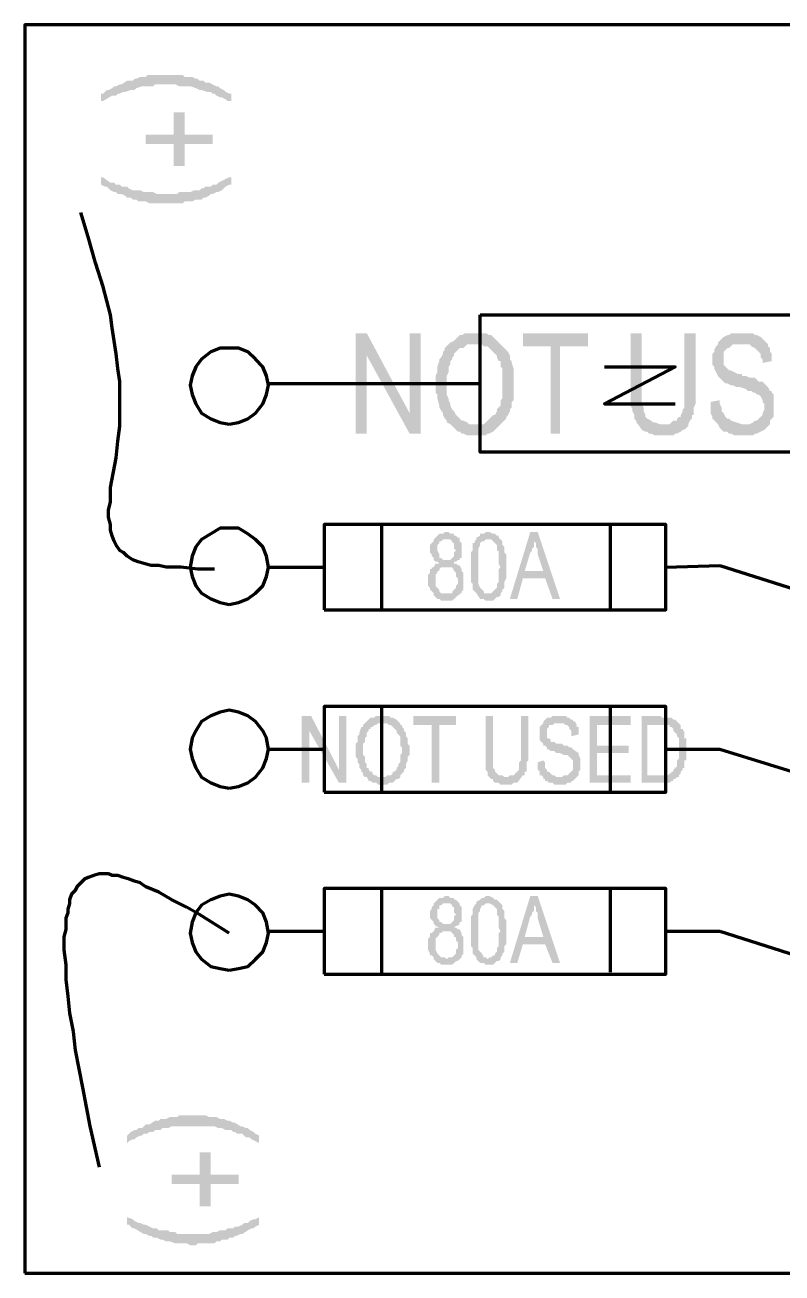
# Model space of a CAD drawing. Header units: inches. Extents: x -186 to 186, y -282 to 282.
# Drawn here: x 23.96 to 39.06, y 87.78 to 112.67 of the extents above; entities that cross this region are included whole.
import ezdxf

# ---------------------------------------------------------------- set-up
doc = ezdxf.new("R2010")
doc.units = ezdxf.units.IN
doc.header["$MEASUREMENT"] = 0
doc.layers.add('H', color=7, linetype='CONTINUOUS', lineweight=100)
doc.layers.add('P', color=250, linetype='CONTINUOUS', lineweight=100)

msp = doc.modelspace()

# ---------------------------------------------------------------- hatches: boundary and pattern name
at = {"layer": 'H', "linetype": 'Continuous'}
for points in [[(28.074, 111.148), (28.074, 111.296), (28.037, 111.296), (27.963, 111.333), (27.926, 111.37), (27.852, 111.407), (27.815, 111.444), (27.778, 111.444), (27.704, 111.481), (27.63, 111.519), (27.556, 111.519), (27.519, 111.556), (27.444, 111.556), (27.407, 111.593), (27.37, 111.593), (27.296, 111.63), (27.259, 111.63), (27.185, 111.63), (27.148, 111.63), (27.111, 111.667), (27.037, 111.667), (26.926, 111.667), (26.889, 111.667), (26.704, 111.667), (26.63, 111.667), (26.519, 111.667), (26.481, 111.667), (26.407, 111.667), (26.37, 111.63), (26.296, 111.63), (26.259, 111.63), (26.185, 111.593), (26.148, 111.593), (26.111, 111.556), (26.037, 111.556), (26, 111.556), (25.889, 111.481), (25.852, 111.481), (25.778, 111.444), (25.741, 111.444), (25.704, 111.407), (25.63, 111.37), (25.593, 111.37), (25.556, 111.333), (25.519, 111.296), (25.481, 111.296), (25.481, 111.148), (25.519, 111.148), (25.704, 111.259), (25.778, 111.259), (25.815, 111.296), (25.852, 111.296), (25.926, 111.333), (25.963, 111.333), (26.074, 111.37), (26.148, 111.37), (26.185, 111.407), (26.296, 111.444), (26.333, 111.444), (26.407, 111.444), (26.444, 111.444), (26.519, 111.444), (26.556, 111.481), (26.963, 111.481), (27.037, 111.444), (27.111, 111.444), (27.148, 111.444), (27.222, 111.444), (27.259, 111.444), (27.37, 111.407), (27.444, 111.37), (27.481, 111.37), (27.593, 111.333), (27.63, 111.333), (27.667, 111.333), (27.704, 111.296), (27.741, 111.296), (27.778, 111.259), (27.852, 111.222), (27.889, 111.222), (27.963, 111.185), (28, 111.148)], [(27.704, 110.296), (27.704, 110.481), (27.148, 110.481), (27.148, 110.926), (26.926, 110.926), (26.926, 110.481), (26.37, 110.481), (26.37, 110.296), (26.926, 110.296), (26.926, 109.852), (27.148, 109.852), (27.148, 110.296)], [(28.074, 109.481), (28.074, 109.63), (28.037, 109.63), (27.963, 109.593), (27.815, 109.519), (27.778, 109.481), (27.704, 109.481), (27.667, 109.444), (27.593, 109.444), (27.556, 109.444), (27.519, 109.407), (27.481, 109.407), (27.444, 109.37), (27.37, 109.37), (27.333, 109.37), (27.259, 109.333), (27.185, 109.333), (27.148, 109.333), (27.111, 109.333), (27.037, 109.333), (27, 109.296), (26.593, 109.296), (26.519, 109.333), (26.481, 109.333), (26.444, 109.333), (26.37, 109.333), (26.333, 109.333), (26.259, 109.37), (26.222, 109.37), (26.148, 109.37), (26.111, 109.37), (26.037, 109.407), (26, 109.444), (25.889, 109.444), (25.852, 109.481), (25.778, 109.481), (25.741, 109.519), (25.667, 109.519), (25.519, 109.63), (25.481, 109.63), (25.481, 109.481), (25.556, 109.444), (25.593, 109.444), (25.63, 109.407), (25.667, 109.37), (25.741, 109.333), (25.778, 109.333), (25.815, 109.296), (25.889, 109.296), (25.963, 109.259), (26, 109.222), (26.037, 109.222), (26.074, 109.222), (26.111, 109.185), (26.185, 109.185), (26.222, 109.148), (26.296, 109.148), (26.333, 109.148), (26.37, 109.148), (26.444, 109.111), (26.481, 109.111), (26.556, 109.111), (26.667, 109.111), (26.704, 109.111), (26.852, 109.111), (26.889, 109.111), (27, 109.111), (27.037, 109.111), (27.111, 109.111), (27.148, 109.148), (27.185, 109.148), (27.259, 109.148), (27.296, 109.148), (27.37, 109.185), (27.407, 109.185), (27.481, 109.185), (27.519, 109.222), (27.556, 109.222), (27.63, 109.259), (27.667, 109.296), (27.704, 109.296), (27.778, 109.333), (27.815, 109.333), (27.889, 109.37), (27.926, 109.407), (27.963, 109.444), (28.037, 109.481)], [(30.778, 106.519), (30.556, 106.519), (30.556, 104.519), (30.778, 104.519), (30.778, 106.074)], [(30.778, 106.519), (30.778, 106.074), (31.63, 104.519), (31.63, 104.926)], [(31.852, 106.519), (31.63, 106.519), (31.63, 104.926), (31.63, 104.519), (31.852, 104.519)], [(32.926, 106.519), (32.852, 106.519), (32.778, 106.519), (32.741, 106.519), (32.667, 106.481), (32.63, 106.481), (32.593, 106.444), (32.519, 106.37), (32.444, 106.333), (32.407, 106.296), (32.37, 106.259), (32.333, 106.222), (32.333, 106.185), (32.296, 106.148), (32.296, 106.111), (32.259, 106.037), (32.222, 106), (32.222, 105.963), (32.185, 105.852), (32.185, 105.778), (32.185, 105.741), (32.148, 105.667), (32.148, 105.333), (32.185, 105.296), (32.185, 105.222), (32.222, 105.074), (32.222, 105.037), (32.296, 104.926), (32.296, 104.889), (32.333, 104.815), (32.37, 104.778), (32.37, 104.741), (32.444, 104.704), (32.481, 104.667), (32.519, 104.63), (32.556, 104.593), (32.593, 104.556), (32.63, 104.556), (32.667, 104.519), (32.704, 104.519), (32.778, 104.481), (32.815, 104.481), (32.889, 104.481), (32.926, 104.481), (32.963, 104.481), (33.074, 104.481), (33.148, 104.481), (33.185, 104.519), (33.222, 104.519), (33.296, 104.556), (33.37, 104.63), (33.407, 104.667), (33.444, 104.704), (32.889, 104.704), (32.852, 104.704), (32.815, 104.704), (32.778, 104.741), (32.704, 104.778), (32.667, 104.778), (32.63, 104.815), (32.593, 104.852), (32.556, 104.889), (32.519, 104.963), (32.481, 105), (32.444, 105.074), (32.444, 105.111), (32.407, 105.185), (32.407, 105.222), (32.37, 105.296), (32.37, 105.407), (32.37, 105.481), (32.37, 105.556), (32.37, 105.667), (32.407, 105.741), (32.407, 105.815), (32.407, 105.852), (32.444, 105.889), (32.444, 105.963), (32.481, 106), (32.481, 106.037), (32.519, 106.074), (32.519, 106.111), (32.556, 106.148), (32.593, 106.185), (32.63, 106.222), (32.704, 106.222), (32.741, 106.259), (32.778, 106.296), (32.815, 106.296), (33.444, 106.296), (33.407, 106.333), (33.37, 106.37), (33.333, 106.407), (33.296, 106.444), (33.259, 106.481), (33.222, 106.481), (33.148, 106.519), (33.111, 106.519), (33.037, 106.519), (33, 106.519)], [(33.444, 106.296), (32.963, 106.296), (33.037, 106.296), (33.074, 106.296), (33.111, 106.259), (33.185, 106.259), (33.222, 106.222), (33.259, 106.185), (33.296, 106.148), (33.333, 106.111), (33.37, 106.074), (33.37, 106.037), (33.407, 105.963), (33.444, 105.963), (33.444, 105.889), (33.444, 105.852), (33.481, 105.815), (33.481, 105.741), (33.481, 105.667), (33.481, 105.333), (33.481, 105.296), (33.481, 105.222), (33.444, 105.185), (33.444, 105.111), (33.444, 105.074), (33.407, 105.037), (33.37, 105), (33.37, 104.963), (33.333, 104.889), (33.296, 104.889), (33.259, 104.852), (33.222, 104.815), (33.185, 104.778), (33.148, 104.741), (33.111, 104.704), (33.037, 104.704), (33, 104.704), (32.926, 104.704), (33.444, 104.704), (33.481, 104.741), (33.519, 104.778), (33.556, 104.815), (33.556, 104.852), (33.593, 104.889), (33.63, 104.963), (33.63, 105), (33.667, 105.037), (33.667, 105.111), (33.667, 105.148), (33.704, 105.185), (33.704, 105.259), (33.704, 105.333), (33.704, 105.37), (33.704, 105.63), (33.704, 105.704), (33.704, 105.778), (33.704, 105.815), (33.667, 105.926), (33.667, 105.963), (33.63, 106), (33.63, 106.037), (33.63, 106.074), (33.593, 106.148), (33.556, 106.185), (33.519, 106.222), (33.481, 106.259)], [(35.185, 106.519), (33.889, 106.519), (33.889, 106.259), (34.444, 106.259), (34.444, 104.519), (34.63, 104.519), (34.63, 106.259), (35.185, 106.259)], [(36.259, 106.519), (36.037, 106.519), (36.037, 105.185), (36.037, 105.148), (36.037, 105.074), (36.074, 105), (36.074, 104.963), (36.111, 104.889), (36.111, 104.852), (36.111, 104.815), (36.148, 104.778), (36.148, 104.741), (36.185, 104.704), (36.667, 104.704), (36.63, 104.704), (36.519, 104.741), (36.481, 104.741), (36.444, 104.778), (36.37, 104.815), (36.333, 104.852), (36.333, 104.889), (36.296, 104.963), (36.296, 105), (36.296, 105.037), (36.259, 105.111), (36.259, 105.222), (36.259, 105.296), (36.259, 105.333)], [(37.333, 106.519), (37.111, 106.519), (37.111, 105.148), (37.111, 105.111), (37.111, 105.037), (37.074, 105), (37.074, 104.963), (37.037, 104.889), (37.037, 104.852), (37, 104.852), (36.963, 104.815), (36.963, 104.778), (36.889, 104.778), (36.852, 104.741), (36.815, 104.704), (36.741, 104.704), (36.667, 104.704), (36.185, 104.704), (36.259, 104.593), (36.333, 104.556), (36.37, 104.556), (36.407, 104.519), (36.444, 104.519), (36.519, 104.481), (36.556, 104.481), (36.63, 104.481), (36.704, 104.481), (36.778, 104.481), (36.815, 104.481), (36.889, 104.481), (36.926, 104.519), (36.963, 104.519), (37.037, 104.556), (37.074, 104.593), (37.111, 104.593), (37.148, 104.63), (37.185, 104.667), (37.185, 104.704), (37.222, 104.778), (37.259, 104.815), (37.259, 104.889), (37.296, 104.889), (37.296, 104.963), (37.296, 105), (37.296, 105.037), (37.333, 105.111), (37.333, 105.222), (37.333, 105.296), (37.333, 105.333)], [(38.259, 106.519), (38.148, 106.519), (38.111, 106.519), (38.037, 106.519), (38, 106.481), (37.963, 106.481), (37.889, 106.444), (37.852, 106.407), (37.815, 106.37), (37.778, 106.333), (37.778, 106.296), (37.741, 106.259), (37.704, 106.185), (37.704, 106.148), (37.667, 106.111), (37.667, 106.037), (37.667, 106), (37.667, 105.963), (37.667, 105.889), (37.704, 105.852), (37.704, 105.815), (37.741, 105.741), (37.778, 105.667), (37.815, 105.63), (37.852, 105.593), (37.889, 105.556), (37.926, 105.519), (37.963, 105.519), (38.037, 105.481), (38.074, 105.481), (38.148, 105.444), (38.222, 105.444), (38.333, 105.407), (38.37, 105.37), (38.444, 105.37), (38.481, 105.333), (38.519, 105.333), (38.556, 105.296), (38.593, 105.296), (38.63, 105.259), (38.667, 105.185), (38.667, 105.148), (38.704, 105.111), (38.704, 105.037), (38.704, 105), (38.667, 104.926), (38.667, 104.889), (38.63, 104.852), (38.593, 104.815), (38.556, 104.778), (38.519, 104.778), (38.481, 104.741), (38.407, 104.704), (38.37, 104.704), (38.296, 104.704), (37.778, 104.704), (37.815, 104.63), (37.852, 104.593), (37.889, 104.556), (37.963, 104.556), (38, 104.519), (38.037, 104.519), (38.111, 104.481), (38.148, 104.481), (38.222, 104.481), (38.296, 104.481), (38.37, 104.481), (38.407, 104.481), (38.481, 104.481), (38.519, 104.519), (38.556, 104.519), (38.63, 104.556), (38.704, 104.593), (38.741, 104.63), (38.778, 104.667), (38.815, 104.704), (38.815, 104.778), (38.852, 104.815), (38.889, 104.852), (38.889, 104.889), (38.889, 104.963), (38.889, 105.185), (38.889, 105.222), (38.889, 105.296), (38.852, 105.333), (38.852, 105.37), (38.815, 105.37), (38.778, 105.444), (38.741, 105.481), (38.667, 105.556), (38.63, 105.556), (38.593, 105.556), (38.556, 105.593), (38.519, 105.63), (38.481, 105.63), (38.407, 105.63), (38.333, 105.667), (38.259, 105.667), (38.259, 105.704), (38.185, 105.704), (38.111, 105.741), (38.037, 105.778), (38, 105.778), (37.963, 105.815), (37.926, 105.852), (37.889, 105.889), (37.889, 105.963), (37.889, 106.037), (37.889, 106.111), (37.889, 106.148), (37.926, 106.185), (37.963, 106.222), (38, 106.222), (38.037, 106.259), (38.074, 106.296), (38.148, 106.296), (38.185, 106.296), (38.259, 106.296), (38.741, 106.333), (38.704, 106.37), (38.667, 106.407), (38.63, 106.444), (38.556, 106.481), (38.519, 106.481), (38.481, 106.519), (38.444, 106.519), (38.37, 106.519), (38.296, 106.519)], [(38.741, 106.333), (38.259, 106.296), (38.296, 106.296), (38.333, 106.296), (38.407, 106.296), (38.444, 106.259), (38.519, 106.222), (38.556, 106.185), (38.593, 106.148), (38.63, 106.111), (38.63, 106.037), (38.667, 106), (38.667, 105.926), (38.852, 105.963), (38.852, 106), (38.852, 106.037), (38.852, 106.111), (38.815, 106.148), (38.815, 106.222), (38.778, 106.259), (38.778, 106.296)], [(37.815, 105.185), (37.63, 105.148), (37.63, 105.037), (37.63, 104.926), (37.667, 104.852), (37.667, 104.815), (37.704, 104.778), (37.741, 104.741), (37.778, 104.704), (38.296, 104.704), (38.259, 104.704), (38.148, 104.741), (38.037, 104.778), (38, 104.815), (37.963, 104.815), (37.926, 104.852), (37.889, 104.926), (37.852, 104.963), (37.852, 105), (37.852, 105.037), (37.815, 105.111)], [(32.37, 102.556), (32.333, 102.556), (32.296, 102.519), (32.259, 102.519), (32.222, 102.519), (32.185, 102.481), (32.148, 102.444), (32.111, 102.407), (32.407, 102.407), (32.444, 102.407), (32.481, 102.37), (32.481, 102.333), (32.519, 102.333), (32.519, 102.296), (32.519, 102.222), (32.556, 102.185), (32.519, 102.148), (32.519, 102.111), (32.519, 102.074), (32.481, 102.037), (32.444, 102), (32.407, 102), (32.37, 102), (32.593, 102), (32.63, 102), (32.63, 102.037), (32.667, 102.037), (32.667, 102.074), (32.667, 102.111), (32.667, 102.148), (32.667, 102.259), (32.667, 102.296), (32.667, 102.333), (32.63, 102.37), (32.63, 102.444), (32.593, 102.444), (32.556, 102.481), (32.519, 102.481), (32.519, 102.519), (32.481, 102.519), (32.444, 102.519), (32.407, 102.556)], [(33.185, 102.556), (33.148, 102.556), (33.111, 102.519), (33.074, 102.519), (33.037, 102.519), (33.037, 102.481), (32.963, 102.444), (32.963, 102.407), (32.926, 102.37), (32.926, 102.333), (32.889, 102.333), (32.889, 102.296), (32.889, 102.259), (32.889, 102.222), (32.889, 102.185), (32.852, 102.148), (32.852, 102.111), (32.852, 102.074), (32.852, 101.667), (32.852, 101.63), (32.852, 101.556), (32.889, 101.519), (32.889, 101.481), (32.889, 101.444), (32.889, 101.407), (32.926, 101.37), (32.963, 101.333), (33.185, 101.333), (33.148, 101.333), (33.111, 101.333), (33.111, 101.37), (33.074, 101.407), (33.037, 101.444), (33, 101.519), (33, 101.556), (33, 101.63), (33, 101.667), (33, 102.037), (33, 102.111), (33, 102.185), (33, 102.222), (33.037, 102.296), (33.037, 102.333), (33.074, 102.37), (33.111, 102.37), (33.148, 102.407), (33.444, 102.407), (33.407, 102.444), (33.407, 102.481), (33.37, 102.481), (33.333, 102.519), (33.296, 102.519), (33.222, 102.556)], [(34.185, 102.556), (34.037, 102.556), (33.63, 101.222), (33.778, 101.222), (33.889, 101.63), (34.333, 101.63), (33.926, 101.778), (34.037, 102.148), (34.074, 102.185), (34.074, 102.222), (34.111, 102.259), (34.111, 102.296), (34.111, 102.333), (34.111, 102.37), (34.111, 102.407)], [(34.185, 102.556), (34.111, 102.407), (34.111, 102.37), (34.148, 102.333), (34.148, 102.296), (34.148, 102.259), (34.185, 102.222), (34.185, 102.185), (34.185, 102.111), (34.296, 101.778), (33.926, 101.778), (34.333, 101.63), (34.481, 101.222), (34.63, 101.222)], [(32.111, 102.407), (32.111, 102.37), (32.074, 102.333), (32.037, 102.296), (32.037, 102.148), (32.074, 102.111), (32.074, 102.074), (32.111, 102.037), (32.111, 102), (32.148, 101.963), (32.185, 101.963), (32.222, 101.926), (32.185, 101.926), (32.148, 101.926), (32.111, 101.852), (32.37, 101.852), (32.407, 101.852), (32.444, 101.852), (32.481, 101.852), (32.519, 101.778), (32.556, 101.741), (32.556, 101.704), (32.556, 101.667), (32.593, 101.63), (32.593, 101.519), (32.556, 101.481), (32.556, 101.444), (32.519, 101.407), (32.481, 101.37), (32.481, 101.333), (32.444, 101.333), (32.407, 101.333), (32.37, 101.333), (32.63, 101.333), (32.667, 101.333), (32.667, 101.37), (32.704, 101.407), (32.704, 101.444), (32.704, 101.481), (32.704, 101.519), (32.704, 101.667), (32.704, 101.704), (32.704, 101.741), (32.667, 101.778), (32.667, 101.815), (32.63, 101.889), (32.593, 101.889), (32.556, 101.926), (32.519, 101.926), (32.519, 101.963), (32.556, 101.963), (32.593, 102), (32.37, 102), (32.333, 102), (32.296, 102), (32.259, 102.037), (32.222, 102.037), (32.222, 102.074), (32.222, 102.111), (32.185, 102.185), (32.185, 102.259), (32.185, 102.296), (32.222, 102.333), (32.222, 102.37), (32.259, 102.37), (32.296, 102.407), (32.333, 102.407), (32.37, 102.407)], [(33.444, 102.407), (33.185, 102.407), (33.222, 102.407), (33.259, 102.407), (33.296, 102.37), (33.37, 102.296), (33.37, 102.259), (33.37, 102.222), (33.37, 102.185), (33.407, 102.185), (33.407, 102.148), (33.407, 102.111), (33.407, 101.926), (33.444, 101.852), (33.407, 101.815), (33.407, 101.63), (33.407, 101.593), (33.407, 101.556), (33.37, 101.519), (33.37, 101.481), (33.37, 101.444), (33.333, 101.407), (33.259, 101.333), (33.222, 101.333), (33.185, 101.333), (32.963, 101.333), (33.037, 101.222), (33.074, 101.222), (33.111, 101.222), (33.148, 101.185), (33.222, 101.185), (33.259, 101.185), (33.296, 101.185), (33.333, 101.222), (33.37, 101.259), (33.407, 101.259), (33.444, 101.296), (33.444, 101.333), (33.481, 101.37), (33.481, 101.407), (33.519, 101.444), (33.519, 101.481), (33.519, 101.519), (33.519, 101.556), (33.556, 101.63), (33.556, 101.741), (33.556, 101.778), (33.556, 101.963), (33.556, 102), (33.556, 102.111), (33.519, 102.148), (33.519, 102.185), (33.519, 102.222), (33.519, 102.259), (33.481, 102.296), (33.481, 102.333), (33.481, 102.37)], [(32.111, 101.852), (32.074, 101.852), (32.074, 101.815), (32.037, 101.815), (32.037, 101.778), (32.037, 101.741), (32, 101.704), (32, 101.481), (32.037, 101.444), (32.037, 101.407), (32.074, 101.37), (32.111, 101.333), (32.111, 101.296), (32.148, 101.259), (32.185, 101.222), (32.222, 101.222), (32.259, 101.185), (32.296, 101.185), (32.333, 101.185), (32.407, 101.185), (32.444, 101.185), (32.481, 101.185), (32.519, 101.222), (32.556, 101.259), (32.593, 101.296), (32.63, 101.296), (32.63, 101.333), (32.37, 101.333), (32.333, 101.333), (32.296, 101.333), (32.259, 101.333), (32.222, 101.37), (32.222, 101.407), (32.185, 101.444), (32.148, 101.481), (32.148, 101.519), (32.148, 101.667), (32.148, 101.704), (32.185, 101.741), (32.185, 101.778), (32.222, 101.778), (32.222, 101.815), (32.259, 101.852), (32.296, 101.852), (32.333, 101.852), (32.37, 101.852)], [(29.667, 98.889), (29.481, 98.889), (29.481, 97.556), (29.63, 97.556), (29.63, 98.593)], [(29.667, 98.889), (29.63, 98.593), (30.222, 97.556), (30.222, 97.815)], [(30.37, 98.889), (30.222, 98.889), (30.222, 97.556), (30.37, 97.556)], [(31.111, 98.889), (31.037, 98.889), (31, 98.889), (30.963, 98.889), (30.926, 98.852), (30.889, 98.852), (30.852, 98.852), (30.815, 98.815), (30.741, 98.741), (30.704, 98.704), (30.704, 98.667), (30.667, 98.667), (30.63, 98.556), (30.63, 98.519), (30.593, 98.481), (30.593, 98.444), (30.593, 98.407), (30.593, 98.37), (30.556, 98.333), (30.556, 98.074), (30.593, 98.037), (30.593, 98), (30.593, 97.963), (30.63, 97.926), (30.63, 97.889), (30.63, 97.852), (30.667, 97.815), (30.667, 97.778), (30.704, 97.741), (30.704, 97.704), (30.741, 97.667), (30.778, 97.667), (30.815, 97.593), (30.852, 97.593), (30.889, 97.556), (30.926, 97.556), (30.963, 97.556), (31, 97.519), (31.037, 97.519), (31.111, 97.519), (31.148, 97.519), (31.185, 97.519), (31.222, 97.556), (31.259, 97.556), (31.296, 97.556), (31.333, 97.593), (31.37, 97.63), (31.407, 97.63), (31.444, 97.667), (31.111, 97.667), (31, 97.667), (30.963, 97.704), (30.926, 97.704), (30.889, 97.741), (30.889, 97.778), (30.852, 97.778), (30.815, 97.815), (30.815, 97.852), (30.778, 97.852), (30.778, 97.889), (30.778, 97.926), (30.741, 97.963), (30.741, 98), (30.741, 98.037), (30.741, 98.074), (30.704, 98.111), (30.704, 98.333), (30.741, 98.37), (30.741, 98.407), (30.741, 98.444), (30.778, 98.481), (30.778, 98.519), (30.778, 98.556), (30.815, 98.593), (30.815, 98.63), (30.852, 98.63), (30.852, 98.667), (30.889, 98.667), (30.926, 98.704), (30.963, 98.704), (31, 98.741), (31.037, 98.741), (31.444, 98.741), (31.407, 98.778), (31.37, 98.815), (31.296, 98.852), (31.259, 98.852), (31.222, 98.889), (31.185, 98.889), (31.148, 98.889)], [(32.556, 98.889), (31.704, 98.889), (31.704, 98.704), (32.074, 98.704), (32.074, 97.556), (32.222, 97.556), (32.222, 98.704), (32.556, 98.704)], [(33.296, 98.889), (33.148, 98.889), (33.148, 97.963), (33.148, 97.926), (33.148, 97.852), (33.148, 97.815), (33.185, 97.778), (33.185, 97.741), (33.185, 97.704), (33.222, 97.667), (33.556, 97.667), (33.519, 97.667), (33.481, 97.704), (33.444, 97.704), (33.407, 97.704), (33.37, 97.741), (33.333, 97.778), (33.333, 97.815), (33.296, 97.852), (33.296, 97.889), (33.296, 97.926), (33.296, 98.111)], [(34, 98.889), (33.852, 98.889), (33.852, 98), (33.815, 97.963), (33.815, 97.889), (33.815, 97.852), (33.815, 97.815), (33.778, 97.778), (33.741, 97.741), (33.704, 97.704), (33.667, 97.704), (33.63, 97.704), (33.593, 97.667), (33.222, 97.667), (33.259, 97.63), (33.296, 97.63), (33.296, 97.593), (33.333, 97.556), (33.37, 97.556), (33.407, 97.556), (33.444, 97.519), (33.481, 97.519), (33.519, 97.519), (33.63, 97.519), (33.667, 97.519), (33.704, 97.556), (33.741, 97.556), (33.778, 97.556), (33.889, 97.704), (33.926, 97.704), (33.926, 97.778), (33.963, 97.778), (33.963, 97.815), (33.963, 97.852), (33.963, 97.963), (34, 98), (34, 98.111)], [(34.593, 98.889), (34.519, 98.889), (34.481, 98.889), (34.444, 98.852), (34.407, 98.852), (34.37, 98.852), (34.333, 98.815), (34.296, 98.778), (34.296, 98.741), (34.259, 98.704), (34.222, 98.667), (34.222, 98.63), (34.222, 98.556), (34.222, 98.519), (34.222, 98.481), (34.222, 98.444), (34.222, 98.407), (34.259, 98.37), (34.296, 98.333), (34.296, 98.296), (34.333, 98.296), (34.37, 98.259), (34.37, 98.222), (34.407, 98.222), (34.444, 98.185), (34.481, 98.185), (34.519, 98.185), (34.556, 98.148), (34.593, 98.148), (34.63, 98.148), (34.704, 98.111), (34.778, 98.111), (34.815, 98.074), (34.852, 98.037), (34.889, 98), (34.889, 97.963), (34.889, 97.889), (34.889, 97.852), (34.889, 97.815), (34.815, 97.741), (34.778, 97.704), (34.741, 97.704), (34.704, 97.704), (34.667, 97.667), (34.63, 97.667), (34.296, 97.667), (34.296, 97.63), (34.333, 97.63), (34.333, 97.593), (34.37, 97.593), (34.407, 97.556), (34.444, 97.556), (34.481, 97.556), (34.519, 97.519), (34.556, 97.519), (34.593, 97.519), (34.667, 97.519), (34.704, 97.519), (34.741, 97.519), (34.778, 97.556), (34.815, 97.556), (34.852, 97.556), (34.852, 97.593), (34.889, 97.593), (34.963, 97.667), (35, 97.704), (35, 97.778), (35.037, 97.815), (35.037, 97.852), (35.037, 98), (35.037, 98.037), (35, 98.111), (35, 98.148), (34.889, 98.222), (34.852, 98.259), (34.815, 98.259), (34.778, 98.296), (34.741, 98.296), (34.704, 98.296), (34.667, 98.333), (34.63, 98.333), (34.593, 98.333), (34.556, 98.333), (34.519, 98.37), (34.481, 98.37), (34.444, 98.37), (34.444, 98.407), (34.407, 98.444), (34.37, 98.444), (34.37, 98.481), (34.37, 98.519), (34.37, 98.593), (34.37, 98.63), (34.407, 98.667), (34.407, 98.704), (34.444, 98.704), (34.481, 98.704), (34.519, 98.741), (34.556, 98.741), (34.593, 98.741), (34.926, 98.778), (34.889, 98.778), (34.889, 98.815), (34.852, 98.815), (34.815, 98.852), (34.778, 98.852), (34.741, 98.889), (34.704, 98.889), (34.667, 98.889), (34.63, 98.889)], [(36.037, 98.889), (35.222, 98.889), (35.222, 97.556), (36.037, 97.556), (36.037, 97.704), (35.37, 97.704), (35.37, 98.148), (36, 98.148), (36, 98.296), (35.37, 98.296), (35.37, 98.704), (36.037, 98.704)], [(36.63, 98.889), (36.259, 98.889), (36.259, 97.556), (36.704, 97.556), (36.741, 97.556), (36.778, 97.556), (36.815, 97.556), (36.852, 97.593), (36.889, 97.593), (36.889, 97.63), (36.926, 97.63), (36.963, 97.667), (37, 97.667), (37, 97.704), (36.37, 97.704), (36.37, 98.704), (36.63, 98.704), (37, 98.741), (36.926, 98.815), (36.889, 98.815), (36.852, 98.852), (36.815, 98.852), (36.778, 98.852), (36.667, 98.852)], [(31.444, 98.741), (31.111, 98.741), (31.148, 98.741), (31.185, 98.741), (31.222, 98.704), (31.259, 98.704), (31.296, 98.667), (31.333, 98.63), (31.37, 98.593), (31.37, 98.556), (31.407, 98.519), (31.444, 98.481), (31.444, 98.444), (31.444, 98.407), (31.444, 98.37), (31.444, 98.296), (31.481, 98.259), (31.481, 98.148), (31.444, 98.111), (31.444, 98.074), (31.444, 98.037), (31.444, 98), (31.444, 97.963), (31.407, 97.926), (31.407, 97.889), (31.37, 97.852), (31.37, 97.815), (31.333, 97.778), (31.296, 97.778), (31.296, 97.741), (31.259, 97.704), (31.222, 97.704), (31.185, 97.704), (31.148, 97.667), (31.111, 97.667), (31.444, 97.667), (31.444, 97.704), (31.481, 97.741), (31.519, 97.778), (31.519, 97.815), (31.556, 97.852), (31.556, 97.889), (31.556, 97.926), (31.593, 98), (31.593, 98.074), (31.63, 98.111), (31.63, 98.296), (31.593, 98.333), (31.593, 98.37), (31.593, 98.407), (31.593, 98.444), (31.556, 98.481), (31.556, 98.519), (31.556, 98.556), (31.519, 98.593), (31.519, 98.63), (31.481, 98.667), (31.481, 98.704), (31.444, 98.704)], [(34.926, 98.778), (34.593, 98.741), (34.63, 98.741), (34.667, 98.741), (34.704, 98.741), (34.741, 98.704), (34.778, 98.704), (34.815, 98.667), (34.815, 98.63), (34.852, 98.593), (34.852, 98.556), (34.852, 98.519), (34.852, 98.481), (35, 98.519), (35, 98.63), (35, 98.667), (34.963, 98.667), (34.963, 98.704)], [(37, 98.741), (36.63, 98.704), (36.667, 98.704), (36.704, 98.704), (36.741, 98.704), (36.778, 98.704), (36.815, 98.704), (36.815, 98.667), (36.852, 98.667), (36.889, 98.63), (36.889, 98.593), (36.926, 98.556), (36.963, 98.519), (36.963, 98.481), (37, 98.444), (37, 98.333), (37, 98.296), (37, 98.148), (37, 98.111), (37, 98.037), (36.963, 98), (36.963, 97.963), (36.963, 97.926), (36.963, 97.889), (36.926, 97.852), (36.889, 97.815), (36.889, 97.778), (36.852, 97.778), (36.852, 97.741), (36.815, 97.741), (36.778, 97.704), (36.741, 97.704), (36.704, 97.704), (36.37, 97.704), (37, 97.704), (37.037, 97.741), (37.037, 97.778), (37.074, 97.815), (37.074, 97.852), (37.111, 97.852), (37.111, 97.889), (37.111, 97.926), (37.111, 97.963), (37.111, 98), (37.148, 98), (37.148, 98.037), (37.148, 98.111), (37.148, 98.333), (37.148, 98.37), (37.148, 98.444), (37.111, 98.444), (37.111, 98.481), (37.111, 98.519), (37.111, 98.556), (37.074, 98.63), (37.037, 98.63), (37.037, 98.667), (37.037, 98.704)], [(34.296, 98), (34.185, 97.963), (34.185, 97.926), (34.185, 97.889), (34.185, 97.852), (34.185, 97.815), (34.222, 97.778), (34.222, 97.704), (34.259, 97.704), (34.296, 97.667), (34.63, 97.667), (34.556, 97.667), (34.519, 97.704), (34.481, 97.704), (34.444, 97.741), (34.407, 97.778), (34.37, 97.778), (34.37, 97.815), (34.333, 97.852), (34.333, 97.889), (34.333, 97.963)], [(32.37, 95.296), (32.333, 95.296), (32.296, 95.259), (32.259, 95.259), (32.222, 95.259), (32.185, 95.222), (32.148, 95.185), (32.111, 95.148), (32.407, 95.148), (32.444, 95.148), (32.481, 95.111), (32.481, 95.074), (32.519, 95.074), (32.519, 95.037), (32.519, 95), (32.519, 94.963), (32.556, 94.926), (32.519, 94.889), (32.519, 94.852), (32.519, 94.815), (32.481, 94.778), (32.444, 94.741), (32.407, 94.741), (32.37, 94.741), (32.593, 94.704), (32.63, 94.741), (32.63, 94.778), (32.667, 94.778), (32.667, 94.815), (32.667, 94.852), (32.667, 94.889), (32.667, 95), (32.667, 95.074), (32.63, 95.111), (32.63, 95.148), (32.556, 95.222), (32.519, 95.222), (32.519, 95.259), (32.481, 95.259), (32.444, 95.259), (32.407, 95.296)], [(33.185, 95.296), (33.148, 95.296), (33.111, 95.259), (33.074, 95.259), (33.037, 95.222), (32.963, 95.185), (32.963, 95.148), (32.926, 95.111), (32.889, 95.037), (32.889, 95), (32.889, 94.963), (32.889, 94.926), (32.852, 94.889), (32.852, 94.852), (32.852, 94.815), (32.852, 94.37), (32.852, 94.333), (32.852, 94.296), (32.889, 94.259), (32.889, 94.222), (32.889, 94.185), (32.889, 94.148), (32.926, 94.111), (32.963, 94.074), (32.963, 94.037), (33.185, 94.037), (33.148, 94.074), (33.111, 94.074), (33.074, 94.148), (33.037, 94.185), (33, 94.222), (33, 94.259), (33, 94.296), (33, 94.37), (33, 94.407), (33, 94.778), (33, 94.815), (33, 94.889), (33, 94.926), (33, 94.963), (33.037, 95), (33.037, 95.037), (33.074, 95.111), (33.111, 95.111), (33.148, 95.148), (33.444, 95.148), (33.407, 95.185), (33.37, 95.222), (33.333, 95.222), (33.296, 95.259), (33.222, 95.296)], [(33.444, 95.148), (33.185, 95.148), (33.222, 95.148), (33.296, 95.111), (33.333, 95.074), (33.37, 95.037), (33.37, 95), (33.37, 94.963), (33.37, 94.926), (33.407, 94.889), (33.407, 94.852), (33.407, 94.667), (33.444, 94.593), (33.407, 94.556), (33.407, 94.37), (33.407, 94.333), (33.407, 94.296), (33.37, 94.259), (33.37, 94.222), (33.37, 94.185), (33.333, 94.148), (33.333, 94.111), (33.296, 94.111), (33.259, 94.074), (33.222, 94.074), (33.185, 94.037), (32.963, 94.037), (33.037, 93.963), (33.074, 93.963), (33.111, 93.963), (33.148, 93.926), (33.222, 93.926), (33.259, 93.926), (33.296, 93.926), (33.333, 93.963), (33.37, 94), (33.407, 94), (33.444, 94.037), (33.444, 94.074), (33.481, 94.111), (33.481, 94.148), (33.519, 94.185), (33.519, 94.222), (33.519, 94.296), (33.556, 94.333), (33.556, 94.481), (33.556, 94.519), (33.556, 94.704), (33.556, 94.741), (33.556, 94.815), (33.519, 94.852), (33.519, 94.889), (33.519, 94.963), (33.519, 95), (33.481, 95.037), (33.481, 95.074), (33.481, 95.111)], [(34.185, 95.296), (34.037, 95.296), (33.63, 93.963), (33.778, 93.963), (33.889, 94.333), (34.333, 94.333), (33.926, 94.481), (34.037, 94.889), (34.074, 94.926), (34.074, 94.963), (34.111, 95), (34.111, 95.037), (34.111, 95.074), (34.111, 95.111), (34.111, 95.148)], [(34.185, 95.296), (34.111, 95.148), (34.111, 95.111), (34.148, 95.074), (34.148, 95.037), (34.148, 95), (34.185, 94.963), (34.185, 94.889), (34.185, 94.852), (34.296, 94.481), (33.926, 94.481), (34.333, 94.333), (34.481, 93.963), (34.63, 93.963)], [(32.111, 94.593), (32.074, 94.556), (32.037, 94.556), (32.037, 94.519), (32.037, 94.481), (32, 94.444), (32, 94.222), (32.037, 94.148), (32.037, 94.111), (32.074, 94.111), (32.111, 94.074), (32.111, 94.037), (32.148, 94), (32.185, 93.963), (32.222, 93.963), (32.259, 93.926), (32.296, 93.926), (32.333, 93.926), (32.407, 93.926), (32.444, 93.926), (32.481, 93.926), (32.519, 93.963), (32.556, 94), (32.593, 94), (32.63, 94.037), (32.37, 94.037), (32.333, 94.074), (32.296, 94.074), (32.259, 94.074), (32.185, 94.148), (32.148, 94.222), (32.148, 94.259), (32.148, 94.407), (32.148, 94.444), (32.185, 94.481), (32.222, 94.519), (32.222, 94.556), (32.259, 94.556), (32.296, 94.593), (32.333, 94.593), (32.37, 94.593)], [(28.63, 90.37), (28.63, 90.519), (28.556, 90.556), (28.519, 90.593), (28.444, 90.63), (28.407, 90.667), (28.37, 90.667), (28.296, 90.704), (28.259, 90.704), (28.148, 90.778), (28.111, 90.778), (28.037, 90.815), (28, 90.815), (27.926, 90.852), (27.889, 90.852), (27.852, 90.852), (27.778, 90.889), (27.741, 90.889), (27.667, 90.889), (27.63, 90.889), (27.556, 90.926), (27.481, 90.926), (27.407, 90.926), (27.222, 90.926), (27.185, 90.926), (27.037, 90.926), (27, 90.889), (26.963, 90.889), (26.889, 90.889), (26.852, 90.889), (26.778, 90.852), (26.741, 90.852), (26.667, 90.852), (26.63, 90.815), (26.556, 90.815), (26.444, 90.741), (26.37, 90.741), (26.333, 90.704), (26.296, 90.667), (26.222, 90.667), (26.185, 90.63), (26.148, 90.63), (26.074, 90.593), (26, 90.519), (26, 90.37), (26.037, 90.407), (26.111, 90.444), (26.148, 90.444), (26.185, 90.481), (26.259, 90.519), (26.296, 90.519), (26.333, 90.556), (26.407, 90.556), (26.444, 90.593), (26.519, 90.593), (26.556, 90.63), (26.63, 90.63), (26.667, 90.63), (26.704, 90.667), (26.778, 90.667), (26.815, 90.667), (26.889, 90.704), (26.926, 90.704), (27, 90.704), (27.037, 90.704), (27.111, 90.704), (27.519, 90.704), (27.556, 90.704), (27.63, 90.704), (27.667, 90.704), (27.741, 90.704), (27.815, 90.667), (27.889, 90.667), (27.963, 90.63), (28, 90.63), (28.074, 90.63), (28.111, 90.593), (28.148, 90.593), (28.185, 90.556), (28.222, 90.556), (28.296, 90.556), (28.333, 90.519), (28.37, 90.481), (28.444, 90.481), (28.481, 90.444), (28.556, 90.407)], [(28.222, 89.556), (28.222, 89.741), (27.667, 89.741), (27.667, 90.185), (27.444, 90.185), (27.444, 89.741), (26.889, 89.741), (26.889, 89.556), (27.444, 89.556), (27.444, 89.111), (27.667, 89.111), (27.667, 89.556)], [(28.63, 88.741), (28.63, 88.889), (28.556, 88.852), (28.519, 88.852), (28.444, 88.815), (28.407, 88.778), (28.333, 88.778), (28.296, 88.741), (28.222, 88.704), (28.185, 88.704), (28.148, 88.704), (28.111, 88.667), (28.074, 88.667), (28, 88.667), (27.963, 88.63), (27.889, 88.63), (27.852, 88.63), (27.778, 88.593), (27.741, 88.593), (27.704, 88.593), (27.63, 88.556), (27.593, 88.556), (27.519, 88.556), (27.111, 88.556), (27.074, 88.556), (27, 88.556), (26.963, 88.593), (26.889, 88.593), (26.852, 88.593), (26.815, 88.63), (26.741, 88.63), (26.704, 88.63), (26.63, 88.63), (26.593, 88.667), (26.519, 88.667), (26.444, 88.704), (26.37, 88.741), (26.333, 88.741), (26.259, 88.778), (26.222, 88.778), (26.148, 88.815), (26.111, 88.852), (26, 88.889), (26, 88.741), (26.037, 88.741), (26.074, 88.704), (26.111, 88.667), (26.148, 88.667), (26.333, 88.556), (26.37, 88.556), (26.444, 88.519), (26.481, 88.519), (26.519, 88.481), (26.593, 88.481), (26.667, 88.444), (26.704, 88.444), (26.778, 88.407), (26.815, 88.407), (26.852, 88.407), (26.963, 88.37), (27.037, 88.37), (27.074, 88.37), (27.185, 88.37), (27.259, 88.333), (27.37, 88.333), (27.407, 88.37), (27.519, 88.37), (27.556, 88.37), (27.63, 88.37), (27.667, 88.37), (27.741, 88.37), (27.778, 88.407), (27.852, 88.407), (27.889, 88.444), (28, 88.444), (28.037, 88.481), (28.111, 88.481), (28.148, 88.519), (28.185, 88.519), (28.259, 88.556), (28.296, 88.556), (28.407, 88.63), (28.481, 88.667), (28.519, 88.667), (28.556, 88.704)]]:
    msp.add_hatch(color=0, dxfattribs=at).paths.add_polyline_path(points)
h = msp.add_hatch(color=0, dxfattribs=at)
edge = h.paths.add_edge_path()
edge.add_line((32.111, 95.148), (32.111, 95.111))
edge.add_line((32.111, 95.111), (32.074, 95.074))
edge.add_line((32.074, 95.074), (32.074, 95.037))
edge.add_line((32.074, 95.037), (32.037, 95))
edge.add_line((32.037, 95), (32.037, 94.852))
edge.add_line((32.037, 94.852), (32.074, 94.815))
edge.add_line((32.074, 94.815), (32.111, 94.778))
edge.add_line((32.111, 94.778), (32.111, 94.741))
edge.add_line((32.111, 94.741), (32.148, 94.704))
edge.add_line((32.148, 94.704), (32.222, 94.667))
edge.add_line((32.222, 94.667), (32.185, 94.667))
edge.add_line((32.185, 94.667), (32.148, 94.667))
edge.add_line((32.148, 94.667), (32.111, 94.593))
edge.add_line((32.111, 94.593), (32.37, 94.593))
edge.add_line((32.37, 94.593), (32.407, 94.593))
edge.add_line((32.407, 94.593), (32.444, 94.593))
edge.add_line((32.444, 94.593), (32.481, 94.556))
edge.add_line((32.481, 94.556), (32.519, 94.519))
edge.add_line((32.519, 94.519), (32.519, 94.481))
edge.add_line((32.519, 94.481), (32.556, 94.481))
edge.add_line((32.556, 94.481), (32.556, 94.444))
edge.add_line((32.556, 94.444), (32.556, 94.407))
edge.add_line((32.556, 94.407), (32.593, 94.37))
edge.add_line((32.593, 94.37), (32.593, 94.259))
edge.add_line((32.593, 94.259), (32.556, 94.222))
edge.add_line((32.556, 94.222), (32.556, 94.148))
edge.add_line((32.556, 94.148), (32.481, 94.074))
edge.add_line((32.481, 94.074), (32.444, 94.074))
edge.add_line((32.444, 94.074), (32.407, 94.074))
edge.add_line((32.407, 94.074), (32.37, 94.037))
edge.add_line((32.37, 94.037), (32.63, 94.037))
edge.add_line((32.63, 94.037), (32.667, 94.074))
edge.add_line((32.667, 94.074), (32.667, 94.111))
edge.add_line((32.667, 94.111), (32.704, 94.148))
edge.add_line((32.704, 94.148), (32.704, 94.185))
edge.add_line((32.704, 94.185), (32.704, 94.222))
edge.add_line((32.704, 94.222), (32.704, 94.407))
edge.add_line((32.704, 94.407), (32.704, 94.444))
edge.add_line((32.704, 94.444), (32.704, 94.481))
edge.add_line((32.704, 94.481), (32.667, 94.519))
edge.add_line((32.667, 94.519), (32.667, 94.556))
edge.add_line((32.667, 94.556), (32.63, 94.63))
edge.add_line((32.63, 94.63), (32.593, 94.63))
edge.add_line((32.593, 94.63), (32.556, 94.667))
edge.add_line((32.556, 94.667), (32.519, 94.667))
edge.add_line((32.519, 94.667), (32.556, 94.704))
edge.add_line((32.556, 94.704), (32.593, 94.704))
edge.add_line((32.593, 94.704), (32.37, 94.741))
edge.add_line((32.37, 94.741), (32.333, 94.741))
edge.add_line((32.333, 94.741), (32.296, 94.741))
edge.add_line((32.296, 94.741), (32.259, 94.778))
edge.add_line((32.259, 94.778), (32.222, 94.778))
edge.add_line((32.222, 94.778), (32.222, 94.815))
edge.add_line((32.222, 94.815), (32.185, 94.852))
edge.add_line((32.185, 94.852), (32.185, 94.889))
edge.add_line((32.185, 94.889), (32.185, 95))
edge.add_line((32.185, 95), (32.185, 95.037))
edge.add_line((32.185, 95.037), (32.222, 95.037))
edge.add_line((32.222, 95.037), (32.222, 95.111))
edge.add_line((32.222, 95.111), (32.259, 95.111))
edge.add_line((32.259, 95.111), (32.296, 95.148))
edge.add_line((32.296, 95.148), (32.333, 95.148))
edge.add_line((32.333, 95.148), (32.37, 95.148))

# ---------------------------------------------------------------- linework, layer by layer
at = {"layer": 'P', "color": 0, "linetype": 'Continuous'}
for points in [[(23.963, 87.778), (48.296, 87.778), (48.296, 112.667), (23.963, 112.667), (23.963, 87.778)], [(27.741, 101.815), (27.407, 101.815), (27.074, 101.852), (26.778, 101.852), (26.63, 101.889), (26.481, 101.889), (26.333, 101.926), (26.222, 101.963), (26.111, 102), (26, 102.074), (25.926, 102.148), (25.852, 102.185), (25.778, 102.296), (25.741, 102.37), (25.704, 102.481), (25.667, 102.593), (25.667, 102.704), (25.63, 102.852), (25.63, 103), (25.667, 103.148), (25.667, 103.444), (25.778, 104.037), (25.815, 104.37), (25.852, 104.667), (25.852, 104.963), (25.852, 105.259), (25.852, 105.556), (25.815, 105.815), (25.778, 106.111), (25.741, 106.37), (25.704, 106.63), (25.667, 106.889), (25.519, 107.444), (25.37, 107.926), (25.222, 108.444), (25.074, 108.926)], [(33.037, 106.889), (39.63, 106.889), (39.63, 104.148), (33.037, 104.148), (33.037, 106.889)], [(28.037, 104.704), (28.222, 104.741), (28.407, 104.815), (28.556, 104.926), (28.704, 105.111), (28.778, 105.296), (28.815, 105.481), (28.778, 105.667), (28.704, 105.852), (28.556, 106), (28.407, 106.148), (28.222, 106.222), (28.037, 106.222), (27.852, 106.222), (27.667, 106.148), (27.481, 106), (27.37, 105.852), (27.296, 105.667), (27.259, 105.481), (27.296, 105.296), (27.37, 105.111), (27.481, 104.926), (27.667, 104.815), (27.852, 104.741), (28.037, 104.704)], [(35.519, 105.852), (36.926, 105.852), (35.519, 105.111), (36.926, 105.111)], [(28.815, 105.519), (33.037, 105.519)], [(28.037, 101.111), (28.222, 101.148), (28.407, 101.222), (28.556, 101.333), (28.704, 101.481), (28.778, 101.667), (28.815, 101.852), (28.778, 102.074), (28.704, 102.259), (28.556, 102.407), (28.407, 102.519), (28.222, 102.63), (28.037, 102.63), (27.852, 102.63), (27.667, 102.519), (27.481, 102.407), (27.37, 102.259), (27.296, 102.074), (27.259, 101.852), (27.296, 101.667), (27.37, 101.481), (27.481, 101.333), (27.667, 101.222), (27.852, 101.148), (28.037, 101.111)], [(29.926, 101), (36.741, 101), (36.741, 102.704), (29.926, 102.704), (29.926, 101)], [(31.074, 101), (31.074, 102.704)], [(35.63, 102.741), (35.63, 101.037)], [(28.815, 101.852), (29.926, 101.852)], [(36.741, 101.852), (37.815, 101.889)], [(37.815, 101.889), (41.778, 100.63)], [(29.926, 97.37), (36.741, 97.37), (36.741, 99.074), (29.926, 99.074), (29.926, 97.37)], [(31.074, 97.37), (31.074, 99.074)], [(35.63, 99.074), (35.63, 97.37)], [(28.037, 97.444), (28.222, 97.481), (28.407, 97.556), (28.556, 97.667), (28.704, 97.852), (28.778, 98.037), (28.815, 98.222), (28.778, 98.444), (28.704, 98.593), (28.556, 98.778), (28.407, 98.889), (28.222, 98.963), (28.037, 99), (27.852, 98.963), (27.667, 98.889), (27.481, 98.778), (27.37, 98.593), (27.296, 98.444), (27.259, 98.222), (27.296, 98.037), (27.37, 97.852), (27.481, 97.667), (27.667, 97.556), (27.852, 97.481), (28.037, 97.444)], [(28.815, 98.222), (29.926, 98.222)], [(36.741, 98.222), (37.815, 98.222)], [(37.815, 98.222), (41.778, 97)], [(28.037, 94.556), (27.444, 94.926), (27.185, 95.074), (26.889, 95.222), (26.63, 95.37), (26.37, 95.481), (26.259, 95.556), (26.148, 95.593), (26.037, 95.63), (25.926, 95.667), (25.815, 95.704), (25.704, 95.704), (25.63, 95.741), (25.444, 95.741), (25.333, 95.704), (25.222, 95.667), (25.148, 95.63), (25.111, 95.593), (25.037, 95.519), (25, 95.481), (24.963, 95.407), (24.889, 95.333), (24.852, 95.222), (24.852, 95.148), (24.815, 95.037), (24.815, 94.963), (24.778, 94.852), (24.778, 94.741), (24.778, 94.63), (24.741, 94.481), (24.741, 94.222), (24.778, 93.926), (24.778, 93.63), (24.815, 93.296), (24.852, 92.963), (24.926, 92.593), (24.963, 92.222), (25.037, 91.852), (25.111, 91.481), (25.259, 90.704), (25.444, 89.889)], [(28.037, 93.815), (28.222, 93.852), (28.407, 93.889), (28.556, 94.037), (28.704, 94.185), (28.778, 94.37), (28.815, 94.556), (28.778, 94.778), (28.704, 94.963), (28.556, 95.111), (28.407, 95.222), (28.222, 95.296), (28.037, 95.333), (27.852, 95.296), (27.667, 95.222), (27.481, 95.111), (27.37, 94.963), (27.296, 94.778), (27.259, 94.556), (27.296, 94.37), (27.37, 94.185), (27.481, 94.037), (27.667, 93.889), (27.852, 93.852), (28.037, 93.815)], [(29.926, 93.741), (36.741, 93.741), (36.741, 95.444), (29.926, 95.444), (29.926, 93.741)], [(31.074, 93.741), (31.074, 95.444)], [(35.63, 95.481), (35.63, 93.778)], [(28.815, 94.593), (29.926, 94.593)], [(36.741, 94.593), (37.815, 94.593)], [(37.815, 94.593), (41.778, 93.333)]]:
    msp.add_lwpolyline(points, dxfattribs=at)

doc.saveas('drawing.dxf')
